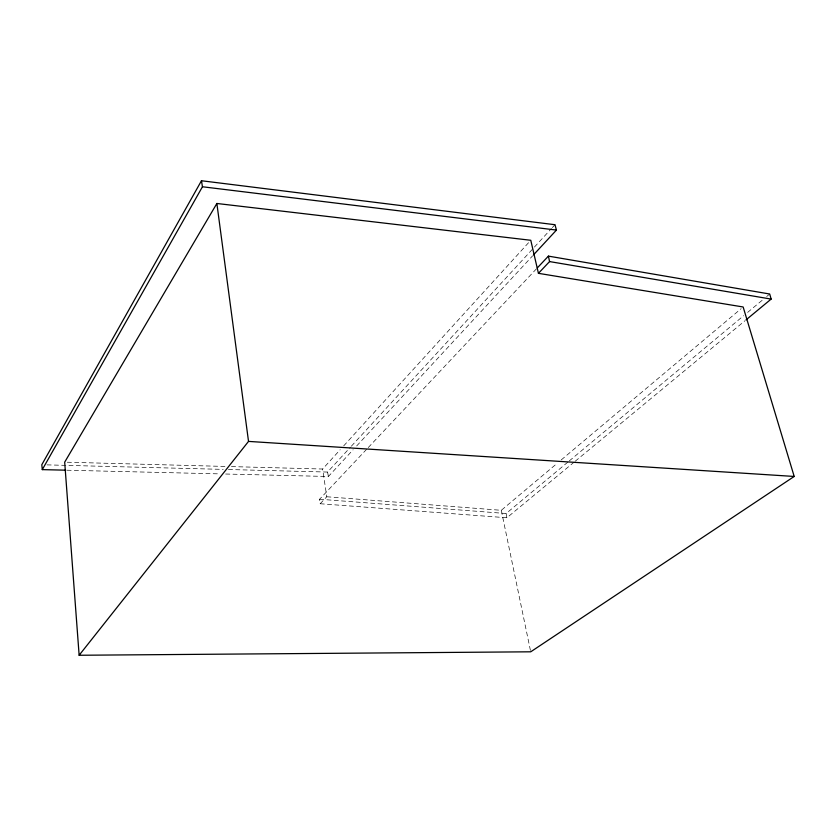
<?xml version="1.0" encoding="UTF-8"?>
<svg xmlns="http://www.w3.org/2000/svg" width="836" height="836" viewBox="0 0 836 836"><rect width="100%" height="100%" fill="white"/><g stroke="black" fill="none" stroke-linecap="round" stroke-linejoin="round"><path stroke-width="0.63" stroke-dasharray="4.18 3.13" d="M231.436 466.603L322.623 469.027L340.189 449.726M343.7 445.87L529.899 241.238M228.395 469.518L327.566 472.058L350.483 447.135M351.371 446.173L551.447 228.552M552.335 227.601L554.979 224.717M225.657 474.022L328.391 476.499L353.147 449.747M356.679 445.933L532.584 255.868M574.217 462.057L506.898 517.766L320.167 503.742L319.613 499.228L367.359 448.493M368.258 447.542L537.318 267.907M320.167 503.742L326.782 496.762L322.623 469.027M326.782 496.762L501.286 510.305L557.257 463.259M561.259 459.894L741.156 308.662M319.613 499.228L506.125 513.513L568.261 461.765M569.264 460.929L743.643 315.705M747.656 312.371L762.693 299.852M766.696 296.508L769.705 294.011M575.22 461.232L745.022 320.71M47.015 464.879L223.181 469.383M67.005 470.219L220.453 473.897M67.288 462.224L226.222 466.467M501.286 510.305L530.452 650.533M327.566 472.058L328.391 476.499M506.125 513.513L506.898 517.766"/><path stroke-width="1.25" d="M533.472 254.907L556.452 230.078L554.979 224.717L201.466 180.743L41.8 464.743L42.291 469.623L65.699 470.187M42.291 469.623L202.448 186.762L201.466 180.743M216.869 203.482L64.685 462.162L79.138 655.257L530.724 651.808L794.2 476.457L743.152 306.979L538.436 273.33L530.776 240.277L216.869 203.482L248.522 441.398L79.138 655.257M537.318 267.907L548.416 256.119L769.705 294.011L771.147 299.089L746.025 319.885M538.436 273.33L549.565 261.574L548.416 256.119M248.522 441.398L794.2 476.457M202.448 186.762L556.452 230.078M549.565 261.574L771.147 299.089"/></g></svg>
